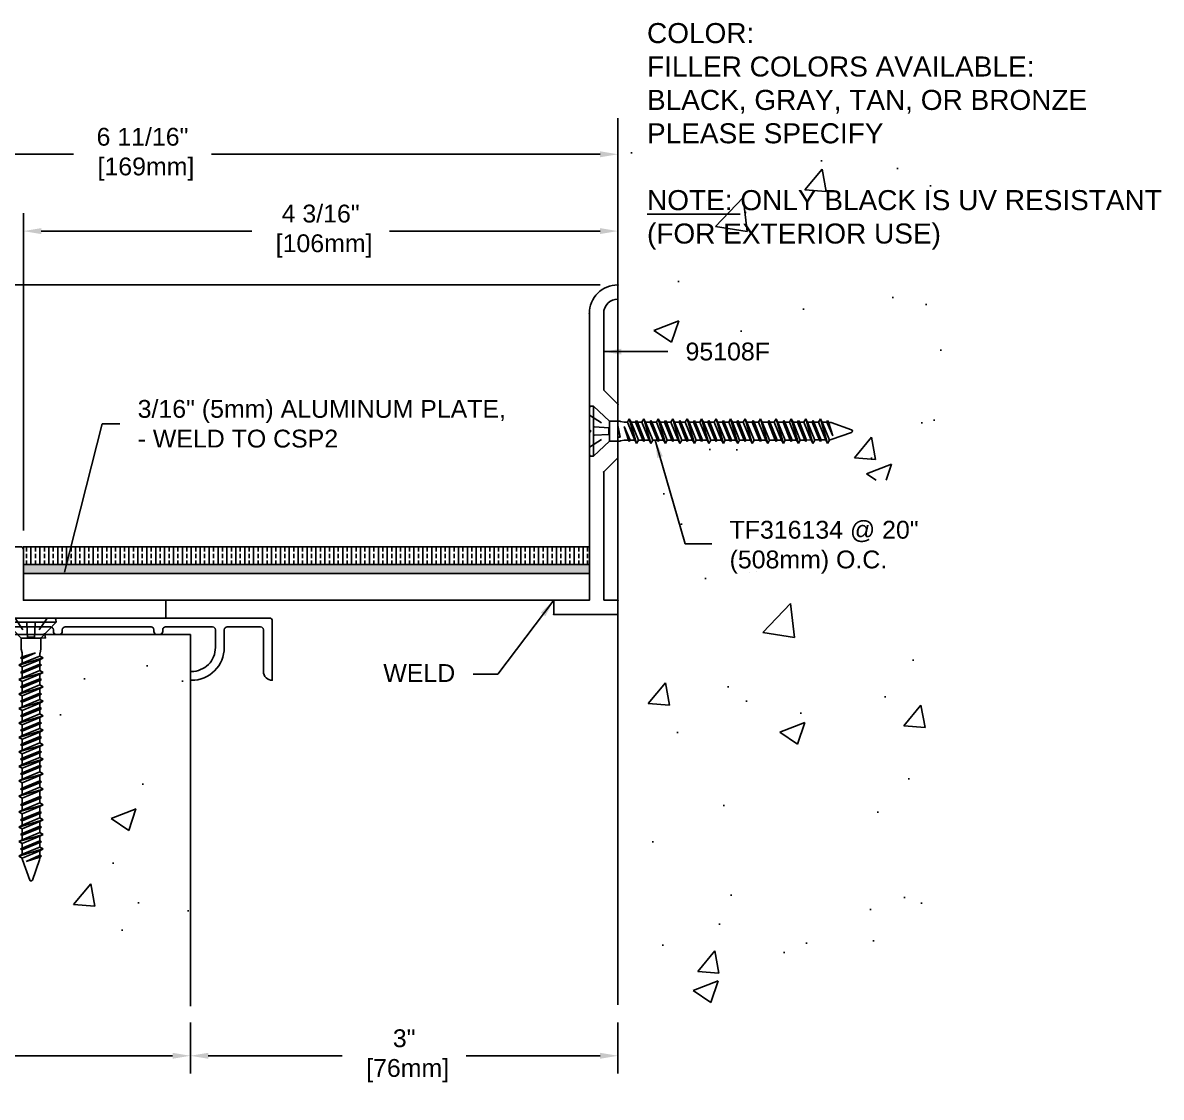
# Model space of a CAD drawing. Header units: inches. Extents: x -0.4 to 34.3, y -2 to 5.7.
# Drawn here: x 4.82 to 12.81, y -1.98 to 5.56 of the extents above; entities that cross this region are included whole.
import ezdxf

# ---------------------------------------------------------------- set-up
doc = ezdxf.new("R2010")
doc.units = ezdxf.units.IN
doc.header["$MEASUREMENT"] = 0
doc.linetypes.add('DASHED', pattern=[0.75, 0.5, -0.25])
for name, color, linetype in [('anchors', 4, 'Continuous'), ('conditions', 1, 'Continuous'), ('dimensions', 3, 'Continuous'), ('METALS', 7, 'Continuous'), ('text', 2, 'Continuous')]:
    doc.layers.add(name, color=color, linetype=linetype)
doc.styles.add('ARIAL', font='arial.ttf')
doc.dimstyles.new('Arial', dxfattribs={"dimtxt": 0.125, "dimasz": 0.125, "dimexe": 0.125, "dimexo": 0.125, "dimgap": 0.125, "dimtad": 0, "dimtih": 1, "dimtoh": 1, "dimdec": 4, "dimzin": 3, "dimdsep": 46, "dimlunit": 4, "dimtxsty": 'ARIAL', "dimcen": 0.09, "dimadec": 0, "dimazin": 0, "dimtfac": 1, "dimtdec": 4, "dimtofl": 0, "dimtmove": 0, "dimatfit": 3, "dimfxl": 0, "dimfrac": 2, "dimtolj": 1, "dimtzin": 0, "dimarcsym": 0})

# ---------------------------------------------------------------- blocks, each defined once
blk = doc.blocks.new('*D0')
at = {"layer": 'DEFPOINTS', "color": 0}
for p in [(8.9938, 4.0979), (8.9938, 3.9278), (4.8216, 1.8728)]:
    blk.add_point(p, dxfattribs=at)
at = {"layer": 'dimensions', "color": 0, "lineweight": -2}
for p, q in [((4.8216, 1.9978), (4.8216, 4.2229)), ((8.9938, 4.0528), (8.9938, 4.2229)), ((4.9466, 4.0979), (6.4245, 4.0979)), ((8.8688, 4.0979), (7.3909, 4.0979))]:
    blk.add_line(p, q, dxfattribs=at)
at = {"layer": 'dimensions', "color": 0}
for points in [[(4.9466, 4.1187), (4.9466, 4.0771), (4.8216, 4.0979)], [(8.8688, 4.1187), (8.8688, 4.0771), (8.9938, 4.0979)]]:
    blk.add_solid(points, dxfattribs=at)
at = {"layer": 'dimensions', "color": 0, "insert": (6.9077, 4.0979), "char_height": 0.125, "attachment_point": 5, "style": 'ARIAL'}
blk.add_mtext('\\A1;4 3/16"\\P [106mm]', dxfattribs=at)
blk = doc.blocks.new('*D1')
at = {"layer": 'DEFPOINTS', "color": 0}
for p in [(2.3213, 1.8278), (5.9938, -1.3308), (5.9938, -1.6889)]:
    blk.add_point(p, dxfattribs=at)
at = {"layer": 'dimensions', "color": 0, "lineweight": -2}
for p, q in [((2.3213, 1.7028), (2.3213, -1.8139)), ((5.9938, -1.4558), (5.9938, -1.8139)), ((2.4463, -1.6889), (3.718, -1.6889)), ((5.8688, -1.6889), (4.5971, -1.6889))]:
    blk.add_line(p, q, dxfattribs=at)
at = {"layer": 'dimensions', "color": 0}
for points in [[(2.4463, -1.6681), (2.4463, -1.7097), (2.3213, -1.6889)], [(5.8688, -1.6681), (5.8688, -1.7097), (5.9938, -1.6889)]]:
    blk.add_solid(points, dxfattribs=at)
at = {"layer": 'dimensions', "color": 0, "insert": (4.1576, -1.6889), "char_height": 0.125, "attachment_point": 5, "style": 'ARIAL'}
blk.add_mtext('\\A1;3 11/16"\\P [93mm]', dxfattribs=at)
blk = doc.blocks.new('*D2')
at = {"layer": 'DEFPOINTS', "color": 0}
for p in [(5.9938, -1.3308), (8.9938, -1.3308), (8.9938, -1.6889)]:
    blk.add_point(p, dxfattribs=at)
at = {"layer": 'dimensions', "color": 0, "lineweight": -2}
for p, q in [((5.9938, -1.4558), (5.9938, -1.8139)), ((8.9938, -1.4558), (8.9938, -1.8139)), ((6.1188, -1.6889), (7.0591, -1.6889)), ((8.8688, -1.6889), (7.9285, -1.6889))]:
    blk.add_line(p, q, dxfattribs=at)
at = {"layer": 'dimensions', "color": 0}
for points in [[(6.1188, -1.6681), (6.1188, -1.7097), (5.9938, -1.6889)], [(8.8688, -1.6681), (8.8688, -1.7097), (8.9938, -1.6889)]]:
    blk.add_solid(points, dxfattribs=at)
at = {"layer": 'dimensions', "color": 0, "insert": (7.4938, -1.6889), "char_height": 0.125, "attachment_point": 5, "style": 'ARIAL'}
blk.add_mtext('\\A1;3"\\P [76mm]', dxfattribs=at)
blk = doc.blocks.new('95108F')
blk.add_lwpolyline([(0.0634, 0.0634), (0.9634, 0.0634), (1.0634, -0.0366), (1.4384, -0.0366), (1.5384, 0.0634), (2.0769, 0.0634, -0.414214), (2.1759, -0.0356), (2.1759, -0.0366), (2.2759, -0.0366), (2.2759, -0.0356, 0.414214), (2.0769, 0.1634), (1.2609, 0.1634), (1.2509, 0.1534), (1.2409, 0.1634), (0.0634, 0.1634), (0.0634, 0.4134), (-0.0366, 0.4134), (-0.0366, -0.0366), (0.0634, -0.0366)], format="xyb", close=True)
for p in [(-0.0366, 0.4134), (2.0769, 0.1634), (2.1988, 0.1216), (0.9634, 0.0634), (0.0634, -0.0366), (1.4384, -0.0366), (2.2759, -0.0366)]:
    blk.add_point(p)
blk = doc.blocks.new('A$C63CB1885')
for p, q in [((-0.1762, 0), (-0.1747, 0.0182)), ((-0.1762, 0), (0.1762, 0)), ((-0.1762, 0), (-0.0698, -0.1125)), ((-0.1634, 0.0285), (0.1634, 0.0285)), ((0.0698, -0.1125), (0.1762, 0)), ((0.1762, 0), (0.1747, 0.0182)), ((-0.0698, -0.1125), (0.0698, -0.1125)), ((-0.0698, -0.1125), (-0.0698, -0.1796)), ((0.0698, -0.1125), (0.0698, -0.1796)), ((-0.0737, -0.2511), (0.0321, -0.2146)), ((-0.0687, -0.1892), (-0.0633, -0.2152)), ((-0.0623, -0.2248), (-0.0622, -0.2449)), ((-0.0622, -0.2449), (0.0321, -0.2146)), ((0.0321, -0.2146), (-0.0622, -0.2573)), ((0.0622, -0.2382), (-0.0622, -0.289)), ((0.0622, -0.2248), (0.0622, -0.2382)), ((0.0862, -0.2511), (0.0622, -0.2382)), ((0.0687, -0.1892), (0.0633, -0.2152)), ((-0.0863, -0.3019), (0.0862, -0.2511)), ((-0.0863, -0.3019), (-0.0622, -0.289)), ((-0.0863, -0.3019), (-0.0622, -0.3148)), ((-0.0737, -0.2511), (-0.0622, -0.2449)), ((-0.0737, -0.2511), (-0.0622, -0.2573)), ((-0.0737, -0.3527), (0.0737, -0.3019)), ((-0.0622, -0.2573), (-0.0622, -0.289)), ((0.0622, -0.264), (-0.0622, -0.3148)), ((-0.0622, -0.3465), (0.0622, -0.2957)), ((0.0622, -0.308), (-0.0622, -0.3588)), ((-0.0622, -0.3148), (-0.0622, -0.3465)), ((0.0862, -0.2511), (0.0622, -0.264)), ((0.0622, -0.264), (0.0622, -0.2957)), ((0.0737, -0.3019), (0.0622, -0.2957)), ((0.0737, -0.3019), (0.0622, -0.308)), ((0.0622, -0.308), (0.0622, -0.3397)), ((-0.0863, -0.4034), (0.0862, -0.3527)), ((-0.0863, -0.4034), (-0.0622, -0.3905)), ((-0.0737, -0.3527), (-0.0622, -0.3465)), ((-0.0737, -0.3527), (-0.0622, -0.3588)), ((0.0622, -0.3397), (-0.0622, -0.3905)), ((-0.0622, -0.3588), (-0.0622, -0.3905)), ((0.0622, -0.3656), (-0.0622, -0.4164)), ((-0.0622, -0.4481), (0.0622, -0.3973)), ((0.0862, -0.3527), (0.0622, -0.3656)), ((0.0622, -0.3656), (0.0622, -0.3973)), ((0.0737, -0.4034), (0.0622, -0.3973)), ((0.0862, -0.3527), (0.0622, -0.3397)), ((-0.0863, -0.4034), (-0.0622, -0.4164)), ((-0.0863, -0.505), (0.0862, -0.4542)), ((-0.0737, -0.4542), (0.0737, -0.4034)), ((-0.0737, -0.4542), (-0.0622, -0.4481)), ((-0.0737, -0.4542), (-0.0622, -0.4604)), ((0.0622, -0.4096), (-0.0622, -0.4604)), ((-0.0622, -0.4164), (-0.0622, -0.4481)), ((0.0622, -0.4413), (-0.0622, -0.4921)), ((-0.0622, -0.4604), (-0.0622, -0.4921)), ((0.0622, -0.4671), (-0.0622, -0.5179)), ((0.0737, -0.4034), (0.0622, -0.4096)), ((0.0622, -0.4096), (0.0622, -0.4413)), ((0.0862, -0.4542), (0.0622, -0.4671)), ((0.0622, -0.4671), (0.0622, -0.4988)), ((0.0862, -0.4542), (0.0622, -0.4413)), ((-0.0863, -0.505), (-0.0622, -0.4921)), ((-0.0863, -0.505), (-0.0622, -0.5179)), ((-0.0863, -0.6066), (0.0862, -0.5558)), ((-0.0737, -0.5558), (0.0737, -0.505)), ((-0.0737, -0.5558), (-0.0622, -0.5496)), ((-0.0737, -0.5558), (-0.0622, -0.5619)), ((-0.0622, -0.5496), (0.0622, -0.4988)), ((0.0622, -0.5112), (-0.0622, -0.5619)), ((-0.0622, -0.5179), (-0.0622, -0.5496)), ((0.0622, -0.5429), (-0.0622, -0.5936)), ((0.0737, -0.505), (0.0622, -0.4988)), ((0.0737, -0.505), (0.0622, -0.5112)), ((0.0622, -0.5112), (0.0622, -0.5429)), ((0.0862, -0.5558), (0.0622, -0.5687)), ((0.0862, -0.5558), (0.0622, -0.5429)), ((-0.0863, -0.6066), (-0.0622, -0.5936)), ((-0.0863, -0.6066), (-0.0622, -0.6195)), ((-0.0737, -0.6573), (0.0737, -0.6066)), ((-0.0622, -0.5619), (-0.0622, -0.5936)), ((0.0622, -0.5687), (-0.0622, -0.6195)), ((-0.0622, -0.6512), (0.0622, -0.6004)), ((0.0622, -0.6127), (-0.0622, -0.6635)), ((-0.0622, -0.6195), (-0.0622, -0.6512)), ((0.0622, -0.5687), (0.0622, -0.6004)), ((0.0737, -0.6066), (0.0622, -0.6004)), ((0.0737, -0.6066), (0.0622, -0.6127)), ((0.0622, -0.6127), (0.0622, -0.6444)), ((-0.0863, -0.7081), (0.0862, -0.6573)), ((-0.0863, -0.7081), (-0.0622, -0.6952)), ((-0.0863, -0.7081), (-0.0622, -0.721)), ((-0.0737, -0.6573), (-0.0622, -0.6512)), ((-0.0737, -0.6573), (-0.0622, -0.6635)), ((-0.0737, -0.7589), (0.0737, -0.7081)), ((0.0622, -0.6444), (-0.0622, -0.6952)), ((-0.0622, -0.6635), (-0.0622, -0.6952)), ((0.0622, -0.6703), (-0.0622, -0.721)), ((-0.0622, -0.7527), (0.0622, -0.702)), ((0.0622, -0.7143), (-0.0622, -0.7651)), ((0.0862, -0.6573), (0.0622, -0.6703)), ((0.0622, -0.6703), (0.0622, -0.702)), ((0.0737, -0.7081), (0.0622, -0.702)), ((0.0737, -0.7081), (0.0622, -0.7143)), ((0.0622, -0.7143), (0.0622, -0.746)), ((0.0862, -0.6573), (0.0622, -0.6444)), ((-0.0863, -0.8097), (0.0862, -0.7589)), ((-0.0863, -0.8097), (-0.0622, -0.7968)), ((-0.0737, -0.7589), (-0.0622, -0.7527)), ((-0.0737, -0.7589), (-0.0622, -0.7651)), ((-0.0622, -0.721), (-0.0622, -0.7527)), ((0.0622, -0.746), (-0.0622, -0.7968)), ((-0.0622, -0.7651), (-0.0622, -0.7967)), ((0.0622, -0.7718), (-0.0622, -0.8226)), ((0.0862, -0.7589), (0.0622, -0.7718)), ((0.0622, -0.7718), (0.0622, -0.8035)), ((0.0862, -0.7589), (0.0622, -0.746)), ((-0.0863, -0.8097), (-0.0622, -0.8226)), ((-0.0863, -0.9112), (0.0862, -0.8605)), ((-0.0737, -0.8605), (0.0737, -0.8097)), ((-0.0737, -0.8605), (-0.0622, -0.8543)), ((-0.0737, -0.8605), (-0.0622, -0.8666)), ((-0.0622, -0.8543), (0.0622, -0.8035)), ((0.0622, -0.8159), (-0.0622, -0.8666)), ((-0.0622, -0.8226), (-0.0622, -0.8543)), ((0.0622, -0.8475), (-0.0622, -0.8983)), ((-0.0622, -0.8666), (-0.0622, -0.8983)), ((0.0622, -0.8734), (-0.0622, -0.9242)), ((0.0737, -0.8097), (0.0622, -0.8035)), ((0.0737, -0.8097), (0.0622, -0.8159)), ((0.0622, -0.8159), (0.0622, -0.8475)), ((0.0862, -0.8605), (0.0622, -0.8734)), ((0.0622, -0.8734), (0.0622, -0.9051)), ((0.0862, -0.8605), (0.0622, -0.8475)), ((-0.0863, -0.9112), (-0.0622, -0.8983)), ((-0.0863, -0.9112), (-0.0622, -0.9242)), ((-0.0737, -0.962), (0.0737, -0.9112)), ((-0.0737, -0.962), (-0.0622, -0.9559)), ((-0.0622, -0.9559), (0.0622, -0.9051)), ((0.0622, -0.9174), (-0.0622, -0.9682)), ((-0.0622, -0.9242), (-0.0622, -0.9558)), ((0.0622, -0.9491), (-0.0622, -0.9999)), ((0.0737, -0.9112), (0.0622, -0.9051)), ((0.0737, -0.9112), (0.0622, -0.9174)), ((0.0622, -0.9174), (0.0622, -0.9491)), ((0.0862, -0.962), (0.0622, -0.9491)), ((-0.0863, -1.0128), (0.0862, -0.962)), ((-0.0863, -1.0128), (-0.0622, -0.9999)), ((-0.0863, -1.0128), (-0.0622, -1.0257)), ((-0.0737, -0.962), (-0.0622, -0.9682)), ((-0.0737, -1.0636), (0.0737, -1.0128)), ((-0.0622, -0.9682), (-0.0622, -0.9999)), ((0.0622, -0.975), (-0.0622, -1.0257)), ((-0.0622, -1.0574), (0.0622, -1.0066)), ((0.0622, -1.019), (-0.0622, -1.0698)), ((-0.0622, -1.0257), (-0.0622, -1.0574)), ((0.0862, -0.962), (0.0622, -0.975)), ((0.0622, -0.975), (0.0622, -1.0066)), ((0.0737, -1.0128), (0.0622, -1.0066)), ((0.0737, -1.0128), (0.0622, -1.019)), ((0.0622, -1.019), (0.0622, -1.0507)), ((-0.0863, -1.1144), (0.0862, -1.0636)), ((-0.0863, -1.1144), (-0.0622, -1.1015)), ((-0.0863, -1.1144), (-0.0622, -1.1273)), ((-0.0737, -1.0636), (-0.0622, -1.0574)), ((-0.0737, -1.0636), (-0.0622, -1.0698)), ((0.0622, -1.0507), (-0.0622, -1.1015)), ((-0.0622, -1.0697), (-0.0622, -1.1014)), ((0.0622, -1.0765), (-0.0622, -1.1273)), ((-0.0622, -1.1653), (0.0622, -1.1145)), ((0.0862, -1.0636), (0.0622, -1.0765)), ((0.0622, -1.0765), (0.0622, -1.1145)), ((0.0737, -1.1207), (0.0622, -1.1145)), ((0.0862, -1.0636), (0.0622, -1.0507)), ((-0.0863, -1.2223), (0.0862, -1.1715)), ((-0.0737, -1.1715), (0.0737, -1.1207)), ((-0.0737, -1.1715), (-0.0622, -1.1653)), ((-0.0737, -1.1715), (-0.0622, -1.1776)), ((0.0622, -1.1269), (-0.0622, -1.1776)), ((-0.0622, -1.1273), (-0.0622, -1.1653)), ((0.0622, -1.1585), (-0.0622, -1.2093)), ((-0.0622, -1.1776), (-0.0622, -1.2093)), ((0.0622, -1.1844), (-0.0622, -1.2352)), ((0.0737, -1.1207), (0.0622, -1.1269)), ((0.0622, -1.1269), (0.0622, -1.1585)), ((0.0862, -1.1715), (0.0622, -1.1844)), ((0.0622, -1.1844), (0.0622, -1.2247)), ((0.0862, -1.1715), (0.0622, -1.1585)), ((-0.0863, -1.2223), (-0.0622, -1.2093)), ((-0.0863, -1.2223), (-0.0622, -1.2352)), ((-0.0737, -1.2816), (0.0737, -1.2308)), ((-0.0737, -1.2816), (-0.0622, -1.2754)), ((-0.0622, -1.2754), (0.0622, -1.2247)), ((-0.0622, -1.2352), (-0.0622, -1.2754)), ((0.0622, -1.237), (-0.0622, -1.2878)), ((0.0622, -1.2687), (-0.0622, -1.3195)), ((0.0737, -1.2308), (0.0622, -1.2247)), ((0.0737, -1.2308), (0.0622, -1.237)), ((0.0622, -1.237), (0.0622, -1.2687)), ((0.0862, -1.2816), (0.0622, -1.2687)), ((-0.0863, -1.3324), (0.0862, -1.2816)), ((-0.0863, -1.3324), (-0.0622, -1.3195)), ((-0.0863, -1.3324), (-0.0622, -1.3453)), ((-0.0737, -1.2816), (-0.0622, -1.2878)), ((-0.0737, -1.3872), (0.0737, -1.3365)), ((-0.0622, -1.2877), (-0.0622, -1.3194)), ((0.0622, -1.2945), (-0.0622, -1.3453)), ((-0.0622, -1.3811), (0.0622, -1.3303)), ((0.0622, -1.3426), (-0.0622, -1.3934)), ((-0.0622, -1.3453), (-0.0622, -1.381)), ((0.0862, -1.2816), (0.0622, -1.2945)), ((0.0622, -1.2945), (0.0622, -1.3303)), ((0.0737, -1.3365), (0.0622, -1.3303)), ((0.0737, -1.3365), (0.0622, -1.3426)), ((0.0622, -1.3426), (0.0622, -1.3743)), ((-0.0863, -1.438), (0.0862, -1.3872)), ((-0.0863, -1.438), (-0.0622, -1.4251)), ((-0.0737, -1.3872), (-0.0622, -1.3811)), ((-0.0737, -1.3872), (-0.0622, -1.3934)), ((0.0622, -1.3743), (-0.0622, -1.4251)), ((-0.0622, -1.3934), (-0.0622, -1.4251)), ((0.0622, -1.4002), (-0.0622, -1.4509)), ((-0.0622, -1.4833), (0.0622, -1.4326)), ((0.0862, -1.3872), (0.0622, -1.4002)), ((0.0622, -1.4002), (0.0622, -1.4326)), ((0.0737, -1.4387), (0.0622, -1.4326)), ((0.0862, -1.3872), (0.0622, -1.3743)), ((-0.0863, -1.438), (-0.0622, -1.4509)), ((-0.0863, -1.5403), (0.0862, -1.4895)), ((-0.0737, -1.4895), (0.0737, -1.4387)), ((-0.0737, -1.4895), (-0.0622, -1.4833)), ((-0.0737, -1.4895), (-0.0622, -1.4957)), ((0.0622, -1.4449), (-0.0622, -1.4957)), ((-0.0622, -1.4509), (-0.0622, -1.4833)), ((0.0622, -1.4766), (-0.0622, -1.5274)), ((-0.0622, -1.4956), (-0.0621, -1.5273)), ((0.0622, -1.5024), (-0.0622, -1.5532)), ((0.0737, -1.4387), (0.0622, -1.4449)), ((0.0622, -1.4449), (0.0622, -1.4766)), ((0.0862, -1.4895), (0.0622, -1.5024)), ((0.0622, -1.5024), (0.0622, -1.5348)), ((0.0862, -1.4895), (0.0622, -1.4766)), ((-0.0863, -1.5403), (-0.0622, -1.5274)), ((-0.0863, -1.5403), (-0.0622, -1.5532)), ((-0.0863, -1.6425), (0.0862, -1.5918)), ((-0.0737, -1.5918), (0.0737, -1.541)), ((-0.0737, -1.5918), (-0.0622, -1.5856)), ((-0.0737, -1.5918), (-0.0622, -1.5979)), ((-0.0622, -1.5856), (0.0622, -1.5348)), ((0.0622, -1.5471), (-0.0622, -1.5979)), ((0.0622, -1.5788), (-0.0622, -1.6296)), ((-0.0621, -1.5532), (-0.0621, -1.5856)), ((0.0737, -1.541), (0.0622, -1.5348)), ((0.0737, -1.541), (0.0622, -1.5471)), ((0.0622, -1.5471), (0.0622, -1.5788)), ((0.0862, -1.5918), (0.0622, -1.6047)), ((0.0862, -1.5918), (0.0622, -1.5788)), ((-0.0863, -1.6425), (-0.0622, -1.6296)), ((-0.0863, -1.6425), (-0.0622, -1.6555)), ((0.0622, -1.6047), (-0.0622, -1.6555)), ((-0.0621, -1.5979), (-0.0621, -1.6296)), ((-0.0596, -1.6676), (-0.0096, -1.8103)), ((-0.0335, -1.6795), (0.0622, -1.6364)), ((-0.0335, -1.6795), (0.0737, -1.6425)), ((0.0622, -1.6487), (-0.0335, -1.6795)), ((0.0596, -1.6676), (0.0096, -1.8103)), ((0.0622, -1.6047), (0.0622, -1.6522)), ((0.0737, -1.6425), (0.0622, -1.6364)), ((0.0737, -1.6425), (0.0622, -1.6487))]:
    blk.add_line(p, q)
at = {"linetype": 'DASHED', "ltscale": 0.025}
for p, q in [((-0.1125, 0.0285), (-0.024, -0.1065)), ((-0.024, -0.1065), (-0.0311, 0.0283)), ((0.024, -0.1065), (0.0311, 0.0285)), ((0.1125, 0.0285), (0.024, -0.1065)), ((-0.024, -0.1065), (0.024, -0.1065))]:
    blk.add_line(p, q, dxfattribs=at)
for centre, radius, start, end in [((-0.1634, 0.0173), 0.0112, 90, 175), ((0.1634, 0.0173), 0.0112, 5, 90), ((-0.0233, -0.1796), 0.0465, 180, 191.9357), ((-0.1088, -0.2248), 0.0465, 0, 11.9357), ((0.1087, -0.2248), 0.0465, 168.0643, 180), ((0.0233, -0.1796), 0.0465, 348.0643, 0), ((-0.0158, -1.6522), 0.0465, 183.94761, 199.30575), ((0.0158, -1.6522), 0.0465, 340.69425, 0), ((0, -1.806), 0.0106, 204.10008, 335.89992)]:
    blk.add_arc(centre, radius, start, end)
blk = doc.blocks.new('TF316134')
blk.add_blockref('A$C63CB1885', (0, -0.0285))
blk = doc.blocks.new('*D10')
at = {"layer": 'DEFPOINTS', "color": 0}
for p in [(8.9938, 3.7203), (-0.0777, 1.8928), (0.5947, 1.8928)]:
    blk.add_point(p, dxfattribs=at)
at = {"layer": 'dimensions', "color": 0, "lineweight": -2}
for p, q in [((8.8688, 3.7203), (-0.2027, 3.7203)), ((-0.0777, 3.5953), (-0.0777, 3.2207)), ((-0.0777, 2.0178), (-0.0777, 2.6)), ((0.4697, 1.8928), (-0.2027, 1.8928))]:
    blk.add_line(p, q, dxfattribs=at)
at = {"layer": 'dimensions', "color": 0}
for points in [[(-0.0986, 3.5953), (-0.0569, 3.5953), (-0.0777, 3.7203)], [(-0.0986, 2.0178), (-0.0569, 2.0178), (-0.0777, 1.8928)]]:
    blk.add_solid(points, dxfattribs=at)
at = {"layer": 'dimensions', "color": 0, "insert": (-0.0777, 2.9103), "char_height": 0.125, "attachment_point": 5, "style": 'ARIAL'}
blk.add_mtext('\\A1;1 13/16"\\P [46mm]', dxfattribs=at)
blk = doc.blocks.new('csp2')
blk.add_lwpolyline([(0, 0.33, -0.414214), (0.02, 0.35), (0.0665, 0.35, -0.414214), (0.0865, 0.33), (0.0865, 0.08, 0.414214), (0.1065, 0.06), (0.23, 0.06, 0.414214), (0.25, 0.08), (0.25, 0.405, 0.414214), (0.24, 0.415, -0.414214), (0.23, 0.425), (0.23, 0.49, -0.414214), (0.24, 0.5), (0.335, 0.5, -0.414214), (0.355, 0.48), (0.355, 0.135, 0.414214), (0.365, 0.125), (1.3552, 0.125), (1.3552, 0), (0.335, 0), (0.02, 0, -0.414214), (0, 0.02)], format="xyb", close=True)
blk = doc.blocks.new('aluminum plate')
at = {"layer": 'METALS'}
blk.add_lwpolyline([(0, 0.1925), (0, 0.005), (3.9722, 0.005), (3.9722, 0.1925)], close=True, dxfattribs=at)
at = {"style": 'ARIAL', "flags": 3}
blk.add_attdef('3/16"ALUMINUMPLATE', (-0.0013, 0.6237), '', height=0.2734, dxfattribs=at)
blk = doc.blocks.new('*D12')
at = {"layer": 'DEFPOINTS', "color": 0}
for p in [(8.9938, 4.6369), (8.9938, 3.7203), (2.3213, 1.8828)]:
    blk.add_point(p, dxfattribs=at)
at = {"layer": 'dimensions', "color": 0, "lineweight": -2}
for p, q in [((2.3213, 2.0078), (2.3213, 4.7619)), ((8.9938, 3.8453), (8.9938, 4.7619)), ((2.4463, 4.6369), (5.1743, 4.6369)), ((8.8688, 4.6369), (6.1408, 4.6369))]:
    blk.add_line(p, q, dxfattribs=at)
at = {"layer": 'dimensions', "color": 0}
for points in [[(2.4463, 4.6577), (2.4463, 4.616), (2.3213, 4.6369)], [(8.8688, 4.6577), (8.8688, 4.616), (8.9938, 4.6369)]]:
    blk.add_solid(points, dxfattribs=at)
at = {"layer": 'dimensions', "color": 0, "insert": (5.6576, 4.6369), "char_height": 0.125, "attachment_point": 5, "style": 'ARIAL'}
blk.add_mtext('\\A1;6 11/16"\\P [169mm]', dxfattribs=at)
blk = doc.blocks.new('95201g')
blk.add_lwpolyline([(-1.7723, -0.0148), (-1.7723, -0.0018, -0.414214), (-1.7523, 0.0182), (-1.0651, 0.0182, -0.414214), (-1.0451, -0.0018), (-1.0451, -0.0148, 0.414214), (-1.0251, -0.0348), (-1.0031, -0.0348, 0.414214), (-0.9831, -0.0148), (-0.9831, -0.0018, -0.414214), (-0.9631, 0.0182), (-0.2748, 0.0182), (-0.2218, -0.0348), (0.1522, -0.0348), (0.2052, 0.0182), (0.8319, 0.0182, -0.414214), (0.8519, -0.0018), (0.8519, -0.0148, 0.414214), (0.8719, -0.0348), (0.8939, -0.0348, 0.414214), (0.9139, -0.0148), (0.9139, -0.0018, -0.414214), (0.9339, 0.0182), (1.5367, 0.0182, -0.414214), (1.5567, -0.0018), (1.5567, -0.0148, 0.414214), (1.5767, -0.0348), (1.5987, -0.0348, 0.414214), (1.6187, -0.0148), (1.6187, -0.0018, -0.414214), (1.6387, 0.0182), (1.9687, 0.0182, -0.414214), (1.9887, -0.0018), (1.9887, -0.1268, -0.414214), (1.8207, -0.2948), (1.8132, -0.2948), (1.8132, -0.3568), (1.8207, -0.3568, 0.414214), (2.0507, -0.1268), (2.0507, -0.0018, -0.414214), (2.0707, 0.0182), (2.3057, 0.0182, -0.414214), (2.3257, -0.0018), (2.3257, -0.2953, 0.414214), (2.3872, -0.3568), (2.3877, -0.3568), (2.3877, 0.0602, 0.414214), (2.3677, 0.0802), (-0.0148, 0.0802), (-0.0348, 0.0602), (-0.0548, 0.0802), (-1.4843, 0.0802, -0.414214), (-1.5043, 0.1002), (-1.5043, 0.4102, 0.414214), (-1.5243, 0.4302), (-1.5643, 0.4302, 0.414214), (-1.5843, 0.4102), (-1.5843, 0.1002, -0.414214), (-1.6043, 0.0802), (-1.7343, 0.0802, -0.414214), (-1.7543, 0.1002), (-1.7543, 0.5052), (-1.7443, 0.5052, 0.414214), (-1.7343, 0.5152), (-1.7343, 0.5702, 0.414214), (-1.7543, 0.5902), (-1.8393, 0.5902, 0.414214), (-1.8593, 0.5702), (-1.8593, 0.5152, 0.414214), (-1.8493, 0.5052), (-1.8343, 0.5052), (-1.8343, -0.0148, 0.414214), (-1.8143, -0.0348), (-1.7923, -0.0348, 0.414214)], format="xyb", close=True)

msp = doc.modelspace()

# ---------------------------------------------------------------- hatches: boundary and pattern name
at = {"layer": 'conditions'}
h = msp.add_hatch(dxfattribs=at)
h.set_pattern_fill('AR-CONC', color=256, scale=0.25, style=0)
h.set_pattern_definition([(50, (-3, 0), (1.79315, -0.15688), [0.1875, -2.0625]), (355, (-3, 0), (-0.34688, 1.88048), [0.15, -1.65]), (100.451, (-2.8506, -0.013), (1.44627, 1.7236), [0.15935, -1.75286]), (46.184, (-3, 0.5), (2.6681, -0.4138), [0.28125, -3.09375]), (96.636, (-2.7777, 0.4655), (2.33666, 2.4353), [0.23903, -2.6293]), (351.184, (-3, 0.5), (2.33665, 2.4353), [0.225, -2.475]), (21, (-2.75, 0.375), (1.49227, -1.00655), [0.1875, -2.0625]), (326, (-2.75, 0.375), (0.60829, 1.81288), [0.15, -1.65]), (71.451, (-2.6256, 0.2911), (2.10056, 0.80633), [0.15935, -1.75286]), (37.5, (-3, 0), (0.0304, 0.832235), [0, -1.63, 0, -1.675, 0, -1.65625]), (7.5, (-3, 0), (0.657674, 0.98603), [0, -0.955, 0, -1.5925, 0, -0.63125]), (327.5, (-3.5575, 0), (1.334556, -0.056387), [0, -0.625, 0, -1.95, 0, -2.5875]), (317.5, (-3.8075, 0), (1.457965, 0.25026), [0, -0.8125, 0, -1.295, 0, -1.8375])])
h.paths.add_polyline_path([(9.43971, 4.55612), (9.43971, 4.91864), (10.41746, 4.91864), (10.41746, 4.55612)], flags=16)
h.paths.add_polyline_path([(9.42727, 4.86568), (10.38651, 4.86568), (10.38651, 4.58046), (9.42727, 4.58046)], flags=24)
edge = h.paths.add_edge_path()
edge.add_line((11.29924, 4.89037), (8.99381, 4.89037))
edge.add_line((8.99381, 4.89037), (8.99381, 2.97145))
edge.add_line((8.99381, 2.97145), (9.00677, 2.97145))
edge.add_line((9.00677, 2.97145), (9.0375, 2.96495))
edge.add_arc((9.04711, 3.01045), 0.0465, 258.0643, 270)
edge.add_line((9.04711, 2.96395), (9.06048, 2.96395))
edge.add_line((9.06048, 2.96395), (9.07341, 2.98795))
edge.add_line((9.07341, 2.98795), (9.08633, 2.96395))
edge.add_line((9.08633, 2.96395), (9.11803, 2.96395))
edge.add_line((9.11803, 2.96395), (9.12419, 2.97539))
edge.add_line((9.12419, 2.97539), (9.13035, 2.96395))
edge.add_line((9.13035, 2.96395), (9.16205, 2.96395))
edge.add_line((9.16205, 2.96395), (9.17497, 2.98795))
edge.add_line((9.17497, 2.98795), (9.1879, 2.96395))
edge.add_line((9.1879, 2.96395), (9.21959, 2.96395))
edge.add_line((9.21959, 2.96395), (9.22575, 2.97539))
edge.add_line((9.22575, 2.97539), (9.23191, 2.96395))
edge.add_line((9.23191, 2.96395), (9.26361, 2.96395))
edge.add_line((9.26361, 2.96395), (9.27653, 2.98795))
edge.add_line((9.27653, 2.98795), (9.28946, 2.96395))
edge.add_line((9.28946, 2.96395), (9.32115, 2.96395))
edge.add_line((9.32115, 2.96395), (9.32731, 2.97539))
edge.add_line((9.32731, 2.97539), (9.33348, 2.96395))
edge.add_line((9.33348, 2.96395), (9.36517, 2.96395))
edge.add_line((9.36517, 2.96395), (9.3781, 2.98795))
edge.add_line((9.3781, 2.98795), (9.39102, 2.96395))
edge.add_line((9.39102, 2.96395), (9.42271, 2.96395))
edge.add_line((9.42271, 2.96395), (9.42888, 2.97539))
edge.add_line((9.42888, 2.97539), (9.43504, 2.96395))
edge.add_line((9.43504, 2.96395), (9.46673, 2.96395))
edge.add_line((9.46673, 2.96395), (9.47966, 2.98795))
edge.add_line((9.47966, 2.98795), (9.49258, 2.96395))
edge.add_line((9.49258, 2.96395), (9.52428, 2.96395))
edge.add_line((9.52428, 2.96395), (9.53044, 2.97539))
edge.add_line((9.53044, 2.97539), (9.5366, 2.96395))
edge.add_line((9.5366, 2.96395), (9.5683, 2.96395))
edge.add_line((9.5683, 2.96395), (9.58122, 2.98795))
edge.add_line((9.58122, 2.98795), (9.59415, 2.96395))
edge.add_line((9.59415, 2.96395), (9.62584, 2.96395))
edge.add_line((9.62584, 2.96395), (9.632, 2.97539))
edge.add_line((9.632, 2.97539), (9.63816, 2.96395))
edge.add_line((9.63816, 2.96395), (9.66986, 2.96395))
edge.add_line((9.66986, 2.96395), (9.68278, 2.98795))
edge.add_line((9.68278, 2.98795), (9.69571, 2.96395))
edge.add_line((9.69571, 2.96395), (9.7274, 2.96395))
edge.add_line((9.7274, 2.96395), (9.73356, 2.97539))
edge.add_line((9.73356, 2.97539), (9.73973, 2.96395))
edge.add_line((9.73973, 2.96395), (9.77142, 2.96395))
edge.add_line((9.77142, 2.96395), (9.78435, 2.98795))
edge.add_line((9.78435, 2.98795), (9.79727, 2.96395))
edge.add_line((9.79727, 2.96395), (9.82896, 2.96395))
edge.add_line((9.82896, 2.96395), (9.83513, 2.97539))
edge.add_line((9.83513, 2.97539), (9.84129, 2.96395))
edge.add_line((9.84129, 2.96395), (9.87298, 2.96395))
edge.add_line((9.87298, 2.96395), (9.88591, 2.98795))
edge.add_line((9.88591, 2.98795), (9.89883, 2.96395))
edge.add_line((9.89883, 2.96395), (9.93684, 2.96395))
edge.add_line((9.93684, 2.96395), (9.94301, 2.97539))
edge.add_line((9.94301, 2.97539), (9.94917, 2.96395))
edge.add_line((9.94917, 2.96395), (9.98086, 2.96395))
edge.add_line((9.98086, 2.96395), (9.99379, 2.98795))
edge.add_line((9.99379, 2.98795), (10.00671, 2.96395))
edge.add_line((10.00671, 2.96395), (10.04697, 2.96395))
edge.add_line((10.04697, 2.96395), (10.05313, 2.97539))
edge.add_line((10.05313, 2.97539), (10.0593, 2.96395))
edge.add_line((10.0593, 2.96395), (10.09099, 2.96395))
edge.add_line((10.09099, 2.96395), (10.10392, 2.98795))
edge.add_line((10.10392, 2.98795), (10.11684, 2.96395))
edge.add_line((10.11684, 2.96395), (10.1526, 2.96395))
edge.add_line((10.1526, 2.96395), (10.15877, 2.97539))
edge.add_line((10.15877, 2.97539), (10.16493, 2.96395))
edge.add_line((10.16493, 2.96395), (10.19662, 2.96395))
edge.add_line((10.19662, 2.96395), (10.20955, 2.98795))
edge.add_line((10.20955, 2.98795), (10.22247, 2.96395))
edge.add_line((10.22247, 2.96395), (10.25486, 2.96395))
edge.add_line((10.25486, 2.96395), (10.26103, 2.97539))
edge.add_line((10.26103, 2.97539), (10.26719, 2.96395))
edge.add_line((10.26719, 2.96395), (10.29888, 2.96395))
edge.add_line((10.29888, 2.96395), (10.31181, 2.98795))
edge.add_line((10.31181, 2.98795), (10.32473, 2.96395))
edge.add_line((10.32473, 2.96395), (10.35713, 2.96395))
edge.add_line((10.35713, 2.96395), (10.36329, 2.97539))
edge.add_line((10.36329, 2.97539), (10.36945, 2.96395))
edge.add_line((10.36945, 2.96395), (10.40115, 2.96395))
edge.add_line((10.40115, 2.96395), (10.41407, 2.98795))
edge.add_line((10.41407, 2.98795), (10.427, 2.96395))
edge.add_line((10.427, 2.96395), (10.45061, 2.96395))
edge.add_line((10.45061, 2.96395), (10.44408, 2.97847))
edge.add_line((10.44408, 2.97847), (10.45024, 2.98991))
edge.add_line((10.45024, 2.98991), (10.45641, 2.97847))
edge.add_line((10.45641, 2.97847), (10.46107, 2.96395))
edge.add_line((10.46107, 2.96395), (10.47453, 2.96395))
edge.add_arc((10.47453, 2.91745), 0.0465, 70.694249, 90, ccw=False)
edge.add_line((10.4899, 2.96133), (10.63096, 2.91192))
edge.add_arc((10.62831, 2.9017), 0.01056, -75.488576, 75.488576, ccw=False)
edge.add_line((10.63096, 2.89147), (10.4899, 2.84206))
edge.add_arc((10.47453, 2.88595), 0.0465, 274.081651, 289.305751, ccw=False)
edge.add_line((10.47784, 2.83957), (10.46485, 2.81545))
edge.add_line((10.46485, 2.81545), (10.45193, 2.83945))
edge.add_line((10.45193, 2.83945), (10.42023, 2.83945))
edge.add_line((10.42023, 2.83945), (10.41407, 2.828))
edge.add_line((10.41407, 2.828), (10.40791, 2.83945))
edge.add_line((10.40791, 2.83945), (10.37552, 2.83945))
edge.add_line((10.37552, 2.83945), (10.36259, 2.81545))
edge.add_line((10.36259, 2.81545), (10.34967, 2.83945))
edge.add_line((10.34967, 2.83945), (10.31797, 2.83945))
edge.add_line((10.31797, 2.83945), (10.31181, 2.828))
edge.add_line((10.31181, 2.828), (10.30565, 2.83945))
edge.add_line((10.30565, 2.83945), (10.27325, 2.83945))
edge.add_line((10.27325, 2.83945), (10.26033, 2.81545))
edge.add_line((10.26033, 2.81545), (10.2474, 2.83945))
edge.add_line((10.2474, 2.83945), (10.21571, 2.83945))
edge.add_line((10.21571, 2.83945), (10.20955, 2.828))
edge.add_line((10.20955, 2.828), (10.20338, 2.83945))
edge.add_line((10.20338, 2.83945), (10.16762, 2.83945))
edge.add_line((10.16762, 2.83945), (10.1547, 2.81545))
edge.add_line((10.1547, 2.81545), (10.14177, 2.83945))
edge.add_line((10.14177, 2.83945), (10.11008, 2.83945))
edge.add_line((10.11008, 2.83945), (10.10392, 2.828))
edge.add_line((10.10392, 2.828), (10.09775, 2.83945))
edge.add_line((10.09775, 2.83945), (10.05749, 2.83945))
edge.add_line((10.05749, 2.83945), (10.04457, 2.81545))
edge.add_line((10.04457, 2.81545), (10.03164, 2.83945))
edge.add_line((10.03164, 2.83945), (9.99995, 2.83945))
edge.add_line((9.99995, 2.83945), (9.99379, 2.828))
edge.add_line((9.99379, 2.828), (9.98762, 2.83945))
edge.add_line((9.98762, 2.83945), (9.94961, 2.83945))
edge.add_line((9.94961, 2.83945), (9.93669, 2.81545))
edge.add_line((9.93669, 2.81545), (9.92376, 2.83945))
edge.add_line((9.92376, 2.83945), (9.89207, 2.83945))
edge.add_line((9.89207, 2.83945), (9.88591, 2.828))
edge.add_line((9.88591, 2.828), (9.87974, 2.83945))
edge.add_line((9.87974, 2.83945), (9.84805, 2.83945))
edge.add_line((9.84805, 2.83945), (9.83513, 2.81545))
edge.add_line((9.83513, 2.81545), (9.8222, 2.83945))
edge.add_line((9.8222, 2.83945), (9.79051, 2.83945))
edge.add_line((9.79051, 2.83945), (9.78435, 2.828))
edge.add_line((9.78435, 2.828), (9.77818, 2.83945))
edge.add_line((9.77818, 2.83945), (9.74649, 2.83945))
edge.add_line((9.74649, 2.83945), (9.73356, 2.81545))
edge.add_line((9.73356, 2.81545), (9.72064, 2.83945))
edge.add_line((9.72064, 2.83945), (9.68895, 2.83945))
edge.add_line((9.68895, 2.83945), (9.68278, 2.828))
edge.add_line((9.68278, 2.828), (9.67662, 2.83945))
edge.add_line((9.67662, 2.83945), (9.64493, 2.83945))
edge.add_line((9.64493, 2.83945), (9.632, 2.81545))
edge.add_line((9.632, 2.81545), (9.61908, 2.83945))
edge.add_line((9.61908, 2.83945), (9.58738, 2.83945))
edge.add_line((9.58738, 2.83945), (9.58122, 2.828))
edge.add_line((9.58122, 2.828), (9.57506, 2.83945))
edge.add_line((9.57506, 2.83945), (9.54336, 2.83945))
edge.add_line((9.54336, 2.83945), (9.53044, 2.81545))
edge.add_line((9.53044, 2.81545), (9.51751, 2.83945))
edge.add_line((9.51751, 2.83945), (9.48582, 2.83945))
edge.add_line((9.48582, 2.83945), (9.47966, 2.828))
edge.add_line((9.47966, 2.828), (9.47349, 2.83945))
edge.add_line((9.47349, 2.83945), (9.4418, 2.83945))
edge.add_line((9.4418, 2.83945), (9.42888, 2.81545))
edge.add_line((9.42888, 2.81545), (9.41595, 2.83945))
edge.add_line((9.41595, 2.83945), (9.38426, 2.83945))
edge.add_line((9.38426, 2.83945), (9.3781, 2.828))
edge.add_line((9.3781, 2.828), (9.37193, 2.83945))
edge.add_line((9.37193, 2.83945), (9.34024, 2.83945))
edge.add_line((9.34024, 2.83945), (9.32731, 2.81545))
edge.add_line((9.32731, 2.81545), (9.31439, 2.83945))
edge.add_line((9.31439, 2.83945), (9.2827, 2.83945))
edge.add_line((9.2827, 2.83945), (9.27653, 2.828))
edge.add_line((9.27653, 2.828), (9.27037, 2.83945))
edge.add_line((9.27037, 2.83945), (9.23868, 2.83945))
edge.add_line((9.23868, 2.83945), (9.22575, 2.81545))
edge.add_line((9.22575, 2.81545), (9.21283, 2.83945))
edge.add_line((9.21283, 2.83945), (9.18113, 2.83945))
edge.add_line((9.18113, 2.83945), (9.17497, 2.828))
edge.add_line((9.17497, 2.828), (9.16881, 2.83945))
edge.add_line((9.16881, 2.83945), (9.13711, 2.83945))
edge.add_line((9.13711, 2.83945), (9.12419, 2.81545))
edge.add_line((9.12419, 2.81545), (9.11126, 2.83945))
edge.add_line((9.11126, 2.83945), (9.07957, 2.83945))
edge.add_line((9.07957, 2.83945), (9.07341, 2.828))
edge.add_line((9.07341, 2.828), (9.06724, 2.83945))
edge.add_line((9.06724, 2.83945), (9.04711, 2.83945))
edge.add_arc((9.04711, 2.79295), 0.0465, 90, 101.9357)
edge.add_line((9.0375, 2.83844), (9.00677, 2.83195))
edge.add_line((9.00677, 2.83195), (8.99381, 2.83195))
edge.add_line((8.99381, 2.83195), (8.99381, -1.33077))
edge.add_line((8.99381, -1.33077), (11.29924, -1.33077))
edge.add_line((11.29924, -1.33077), (11.29924, 1.60872))
edge.add_line((11.29924, 1.60872), (10.08629, 1.60872))
edge.add_line((10.08629, 1.60872), (10.08629, 2.34951))
edge.add_line((10.08629, 2.34951), (11.29924, 2.34951))
edge.add_line((11.29924, 2.34951), (11.29924, 4.89037))
h = msp.add_hatch(dxfattribs=at)
h.set_pattern_fill('ANSI33', color=256, scale=0.25, angle=45, style=0)
h.set_pattern_definition([(90, (0, -0.010036), (-0.0625, 1e-17), []), (90, (0.03125, 0.021214), (-0.0625, 1e-17), [0.03125, -0.015625])])
h.paths.add_polyline_path([(4.82158, 1.88281), (4.82158, 1.75781), (8.79381, 1.75781), (8.79381, 1.88281)])
h = msp.add_hatch(dxfattribs=at)
h.set_pattern_fill('AR-CONC', color=256, scale=0.25, style=0)
h.set_pattern_definition([(50, (-2, -2e-15), (1.79315, -0.15688), [0.1875, -2.0625]), (355, (-2, -2e-15), (-0.34688, 1.8805), [0.15, -1.65]), (100.451, (-1.8506, -0.013), (1.44627, 1.7236), [0.15935, -1.75286]), (46.184, (-2, 0.5), (2.6681, -0.4138), [0.28125, -3.09375]), (96.636, (-1.7777, 0.4655), (2.33666, 2.4353), [0.239, -2.6293]), (351.184, (-2, 0.5), (2.3367, 2.4353), [0.225, -2.475]), (21, (-1.75, 0.375), (1.49227, -1.00655), [0.1875, -2.0625]), (326, (-1.75, 0.375), (0.6083, 1.81288), [0.15, -1.65]), (71.451, (-1.6256, 0.2911), (2.10056, 0.80633), [0.15935, -1.75286]), (37.5, (-2, -2e-15), (0.0304, 0.832235), [0, -1.63, 0, -1.675, 0, -1.65625]), (7.5, (-2, -2e-15), (0.65767, 0.98603), [0, -0.955, 0, -1.5925, 0, -0.63125]), (327.5, (-2.5575, -2e-15), (1.334556, -0.056387), [0, -0.625, 0, -1.95, 0, -2.5875]), (317.5, (-2.8075, -2e-15), (1.45797, 0.25026), [0, -0.8125, 0, -1.295, 0, -1.8375])])
h.paths.add_polyline_path([(5.99381, 1.27785), (4.96981, 1.27785), (4.9452, 1.25185), (4.9452, 1.17989), (4.9387, 1.14916, 0.0521265), (4.9377, 1.13955), (4.9377, 1.12618), (4.9617, 1.11325), (4.9377, 1.10033), (4.9377, 1.06863), (4.94914, 1.06247), (4.9377, 1.05631), (4.9377, 1.02461), (4.9617, 1.01169), (4.9377, 0.99876), (4.9377, 0.96707), (4.94914, 0.96091), (4.9377, 0.95474), (4.9377, 0.92305), (4.9617, 0.91013), (4.9377, 0.8972), (4.9377, 0.86551), (4.94914, 0.85935), (4.9377, 0.85318), (4.9377, 0.82149), (4.9617, 0.80856), (4.9377, 0.79564), (4.9377, 0.76395), (4.94914, 0.75778), (4.9377, 0.75162), (4.9377, 0.71993), (4.9617, 0.707), (4.9377, 0.69408), (4.9377, 0.66238), (4.94914, 0.65622), (4.9377, 0.65006), (4.9377, 0.61836), (4.9617, 0.60544), (4.9377, 0.59251), (4.9377, 0.56082), (4.94914, 0.55466), (4.9377, 0.54849), (4.9377, 0.5168), (4.9617, 0.50388), (4.9377, 0.49095), (4.9377, 0.45926), (4.94914, 0.4531), (4.9377, 0.44693), (4.9377, 0.41524), (4.9617, 0.40231), (4.9377, 0.38939), (4.9377, 0.3577), (4.94914, 0.35153), (4.9377, 0.34537), (4.9377, 0.31368), (4.9617, 0.30075), (4.9377, 0.28783), (4.9377, 0.24982), (4.94914, 0.24365), (4.9377, 0.23749), (4.9377, 0.2058), (4.9617, 0.19287), (4.9377, 0.17995), (4.9377, 0.13969), (4.94914, 0.13352), (4.9377, 0.12736), (4.9377, 0.09567), (4.9617, 0.08274), (4.9377, 0.06982), (4.9377, 0.03406), (4.94914, 0.02789), (4.9377, 0.02173), (4.9377, -0.00996), (4.9617, -0.02289), (4.9377, -0.03581), (4.9377, -0.06821), (4.94914, -0.07437), (4.9377, -0.08053), (4.9377, -0.11223), (4.9617, -0.12515), (4.9377, -0.13808), (4.9377, -0.17047), (4.94914, -0.17663), (4.9377, -0.18279), (4.9377, -0.21449), (4.9617, -0.22741), (4.9377, -0.24034), (4.9377, -0.26396), (4.95222, -0.25742), (4.96366, -0.26358), (4.95222, -0.26975), (4.9377, -0.27441), (4.9377, -0.29578), (4.88567, -0.4443, -0.7741233), (4.86522, -0.4443), (4.8132, -0.29578), (4.8132, -0.29112), (4.7892, -0.27819), (4.8132, -0.26527), (4.8132, -0.23358), (4.80175, -0.22741), (4.8132, -0.22125), (4.8132, -0.18886), (4.7892, -0.17593), (4.8132, -0.16301), (4.8132, -0.13131), (4.80175, -0.12515), (4.8132, -0.11899), (4.8132, -0.0866), (4.7892, -0.07367), (4.8132, -0.06075), (4.8132, -0.02905), (4.80175, -0.02289), (4.8132, -0.01673), (4.8132, 0.01904), (4.7892, 0.03196), (4.8132, 0.04489), (4.8132, 0.07658), (4.80175, 0.08274), (4.8132, 0.08891), (4.8132, 0.12917), (4.7892, 0.14209), (4.8132, 0.15501), (4.8132, 0.18671), (4.80175, 0.19287), (4.8132, 0.19903), (4.8132, 0.21118), (4.8132, 0.23705), (4.7892, 0.24997), (4.8132, 0.2629), (4.8132, 0.29459), (4.80175, 0.30075), (4.8132, 0.30691), (4.8132, 0.33861), (4.7892, 0.35153), (4.8132, 0.36446), (4.8132, 0.39615), (4.80175, 0.40231), (4.8132, 0.40848), (4.8132, 0.44017), (4.7892, 0.4531), (4.8132, 0.46602), (4.8132, 0.49771), (4.80175, 0.50388), (4.8132, 0.51004), (4.8132, 0.54173), (4.7892, 0.55466), (4.8132, 0.56758), (4.8132, 0.59928), (4.80175, 0.60544), (4.8132, 0.6116), (4.8132, 0.6433), (4.7892, 0.65622), (4.8132, 0.66915), (4.8132, 0.70084), (4.80175, 0.707), (4.8132, 0.71316), (4.8132, 0.74486), (4.7892, 0.75778), (4.8132, 0.77071), (4.8132, 0.8024), (4.80175, 0.80856), (4.8132, 0.81473), (4.8132, 0.84642), (4.7892, 0.85935), (4.8132, 0.87227), (4.8132, 0.90396), (4.80175, 0.91013), (4.8132, 0.91629), (4.8132, 0.94798), (4.7892, 0.96091), (4.8132, 0.97383), (4.8132, 1.00553), (4.80175, 1.01169), (4.8132, 1.01785), (4.8132, 1.04955), (4.7892, 1.06247), (4.8132, 1.0754), (4.8132, 1.10709), (4.80175, 1.11325), (4.8132, 1.11941), (4.8132, 1.13955, 0.0521265), (4.81219, 1.14916), (4.8057, 1.17989), (4.8057, 1.25185), (4.78109, 1.27785), (3.09272, 1.27785), (3.06811, 1.25185), (3.06811, 1.17989), (3.06161, 1.14916, 0.0521265), (3.06061, 1.13955), (3.06061, 1.12618), (3.08461, 1.11325), (3.06061, 1.10033), (3.06061, 1.06863), (3.07205, 1.06247), (3.06061, 1.05631), (3.06061, 1.02461), (3.08461, 1.01169), (3.06061, 0.99876), (3.06061, 0.96707), (3.07205, 0.96091), (3.06061, 0.95474), (3.06061, 0.92305), (3.08461, 0.91013), (3.06061, 0.8972), (3.06061, 0.86551), (3.07205, 0.85935), (3.06061, 0.85318), (3.06061, 0.82149), (3.08461, 0.80856), (3.06061, 0.79564), (3.06061, 0.76395), (3.07205, 0.75778), (3.06061, 0.75162), (3.06061, 0.71993), (3.08461, 0.707), (3.06061, 0.69408), (3.06061, 0.66238), (3.07205, 0.65622), (3.06061, 0.65006), (3.06061, 0.61836), (3.08461, 0.60544), (3.06061, 0.59251), (3.06061, 0.56082), (3.07205, 0.55466), (3.06061, 0.54849), (3.06061, 0.5168), (3.08461, 0.50388), (3.06061, 0.49095), (3.06061, 0.45926), (3.07205, 0.4531), (3.06061, 0.44693), (3.06061, 0.41524), (3.08461, 0.40231), (3.06061, 0.38939), (3.06061, 0.3577), (3.07205, 0.35153), (3.06061, 0.34537), (3.06061, 0.31368), (3.08461, 0.30075), (3.06061, 0.28783), (3.06061, 0.24982), (3.07205, 0.24365), (3.06061, 0.23749), (3.06061, 0.2058), (3.08461, 0.19287), (3.06061, 0.17995), (3.06061, 0.13969), (3.07205, 0.13352), (3.06061, 0.12736), (3.06061, 0.09567), (3.08461, 0.08274), (3.06061, 0.06982), (3.06061, 0.03406), (3.07205, 0.02789), (3.06061, 0.02173), (3.06061, -0.00996), (3.08461, -0.02289), (3.06061, -0.03581), (3.06061, -0.06821), (3.07205, -0.07437), (3.06061, -0.08053), (3.06061, -0.11223), (3.08461, -0.12515), (3.06061, -0.13808), (3.06061, -0.17047), (3.07205, -0.17663), (3.06061, -0.18279), (3.06061, -0.21449), (3.08461, -0.22741), (3.06061, -0.24034), (3.06061, -0.26396), (3.07513, -0.25742), (3.08657, -0.26358), (3.07513, -0.26975), (3.06061, -0.27441), (3.06061, -0.29578), (3.00858, -0.4443, -0.7741233), (2.98814, -0.4443), (2.93611, -0.29578), (2.93611, -0.29112), (2.91211, -0.27819), (2.93611, -0.26527), (2.93611, -0.23358), (2.92466, -0.22741), (2.93611, -0.22125), (2.93611, -0.18886), (2.91211, -0.17593), (2.93611, -0.16301), (2.93611, -0.13131), (2.92466, -0.12515), (2.93611, -0.11899), (2.93611, -0.0866), (2.91211, -0.07367), (2.93611, -0.06075), (2.93611, -0.02905), (2.92466, -0.02289), (2.93611, -0.01673), (2.93611, 0.01904), (2.91211, 0.03196), (2.93611, 0.04489), (2.93611, 0.07658), (2.92466, 0.08274), (2.93611, 0.08891), (2.93611, 0.12917), (2.91211, 0.14209), (2.93611, 0.15501), (2.93611, 0.18671), (2.92466, 0.19287), (2.93611, 0.19903), (2.93611, 0.21118), (2.93611, 0.23705), (2.91211, 0.24997), (2.93611, 0.2629), (2.93611, 0.29459), (2.92466, 0.30075), (2.93611, 0.30691), (2.93611, 0.33861), (2.91211, 0.35153), (2.93611, 0.36446), (2.93611, 0.39615), (2.92466, 0.40231), (2.93611, 0.40848), (2.93611, 0.44017), (2.91211, 0.4531), (2.93611, 0.46602), (2.93611, 0.49771), (2.92466, 0.50388), (2.93611, 0.51004), (2.93611, 0.54173), (2.91211, 0.55466), (2.93611, 0.56758), (2.93611, 0.59928), (2.92466, 0.60544), (2.93611, 0.6116), (2.93611, 0.6433), (2.91211, 0.65622), (2.93611, 0.66915), (2.93611, 0.70084), (2.92466, 0.707), (2.93611, 0.71316), (2.93611, 0.74486), (2.91211, 0.75778), (2.93611, 0.77071), (2.93611, 0.8024), (2.92466, 0.80856), (2.93611, 0.81473), (2.93611, 0.84642), (2.91211, 0.85935), (2.93611, 0.87227), (2.93611, 0.90396), (2.92466, 0.91013), (2.93611, 0.91629), (2.93611, 0.94798), (2.91211, 0.96091), (2.93611, 0.97383), (2.93611, 1.00553), (2.92466, 1.01169), (2.93611, 1.01785), (2.93611, 1.04955), (2.91211, 1.06247), (2.93611, 1.0754), (2.93611, 1.10709), (2.92466, 1.11325), (2.93611, 1.11941), (2.93611, 1.13955, 0.0521265), (2.9351, 1.14916), (2.92861, 1.17989), (2.92861, 1.25185), (2.904, 1.27785), (1.84621, 1.27785), (1.84621, 1.77785), (0.59467, 1.77785), (0.59467, -1.33077), (5.99381, -1.33077)])
h.paths.add_polyline_path([(2.98872, -0.44596, 0.6481666), (3.008, -0.44596), (3.00858, -0.4443, -0.7741233), (2.98814, -0.4443)], flags=17)
h.paths.add_polyline_path([(0.38375, 0.43151), (2.46466, 0.43151), (2.46466, -0.00551), (0.38375, -0.00551)], flags=9)
msp.add_hatch(color=256, dxfattribs=at).paths.add_polyline_path([(8.79381, 1.75781), (4.82158, 1.75781), (4.82158, 1.69531), (8.79381, 1.69531)])

# ---------------------------------------------------------------- linework, layer by layer
msp.add_lwpolyline([(4.82158, 1.75781), (8.79381, 1.75781), (8.79381, 1.69531), (4.82158, 1.69531), (4.82158, 1.75781)])
for p, q in [((8.99381, 4.89037), (8.99381, -1.33077)), ((5.99381, 1.26781), (1.84621, 1.26781)), ((5.99381, 1.26781), (5.99381, -1.3408))]:
    msp.add_line(p, q, dxfattribs=at)
msp.add_lwpolyline([(8.79381, 1.88281), (4.82158, 1.88281), (4.82158, 1.75781), (8.79381, 1.75781)], close=True, dxfattribs=at)

# ---------------------------------------------------------------- block references
at = {"layer": 'anchors', "rotation": 90}
msp.add_blockref('TF316134', (8.79381, 2.69416), dxfattribs=at)
at = {"layer": 'anchors'}
msp.add_blockref('TF316134', (4.87545, 1.38281), dxfattribs=at)
at = {"layer": 'METALS', "rotation": 90}
msp.add_blockref('95108F', (8.95721, 1.44445), dxfattribs=at)
at = {"layer": 'METALS'}
for name, p in [('95201g', (4.18066, 1.30262)), ('csp2', (4.46658, 1.38281)), ('aluminum plate', (4.82158, 1.50281))]:
    msp.add_blockref(name, p, dxfattribs=at)

# ---------------------------------------------------------------- texts
at = {"layer": 'text', "style": 'ARIAL'}
for s, insert, char_height, width, attachment_point in [('{\\H0.75x;COLOR:\\L                           \\l   \\~\\PFILLER COLORS AVAILABLE:\\PBLACK, GRAY, TAN, OR BRONZE\\PPLEASE SPECIFY\\~\\P\\P\\LNOTE:\\l ONLY BLACK IS UV RESISTANT\\P(FOR EXTERIOR USE) }', (9.19781, 5.5576), 0.1875, 5.2734375, 1), ('3/16" (5mm) ALUMINUM PLATE,\\P- WELD TO CSP2', (5.62362, 2.74521), 0.125, 2.5983654, 4)]:
    msp.add_mtext(s, dxfattribs=dict(at, insert=insert, char_height=char_height, width=width, attachment_point=attachment_point))
at = {"layer": 'text', "char_height": 0.125, "style": 'ARIAL'}
for s, insert, attachment_point in [('\\A1;95108F', (9.46828, 3.25206), 4), ('\\A1;TF316134 @ 20"\\P(508mm) O.C.', (9.77733, 1.87929), 4), ('\\A1;WELD', (7.85192, 0.99697), 6)]:
    msp.add_mtext(s, dxfattribs=dict(at, insert=insert, attachment_point=attachment_point))

# ---------------------------------------------------------------- dimensions: what is measured, and where the dimension line sits
at = {"layer": 'dimensions'}
for base, p1, p2, override, picture, middle in [((8.99381, 4.63686), (2.32131, 1.88285), (8.99381, 3.72031), {"dimdec": 4, "dimpost": '\\X'}, '*D12', (5.65756, 4.63686)), ((8.99381, 4.0979), (4.82158, 1.87285), (8.99381, 3.92785), {"dimpost": '\\X'}, '*D0', (6.9077, 4.0979)), ((8.99381, -1.68892), (5.99381, -1.33077), (8.99381, -1.33077), {"dimpost": '\\X'}, '*D2', (7.49381, -1.68892))]:
    dim = msp.add_linear_dim(base=base, p1=p1, p2=p2, dimstyle='Arial', override=override, dxfattribs=at)
    dim.commit()
    dim.dimension.update_dxf_attribs({"geometry": picture, "text_midpoint": middle, "dimtype": 160})
for base, p1, p2, angle, picture, middle in [((-0.07774, 1.89281), (8.99381, 3.72031), (0.59467, 1.89281), 90, '*D10', (-0.07774, 2.91035)), ((5.99381, -1.68892), (2.32131, 1.82785), (5.99381, -1.33077), 180, '*D1', (4.15756, -1.68892))]:
    dim = msp.add_linear_dim(base=base, p1=p1, p2=p2, angle=angle, dimstyle='Arial', override={"dimpost": '\\X'}, dxfattribs=at)
    dim.commit()
    dim.dimension.update_dxf_attribs({"geometry": picture, "text_midpoint": middle, "dimtype": 160})

# ---------------------------------------------------------------- leaders
at = {"layer": 'text', "annotation_type": 0, "has_hookline": 1}
for points, hookline_direction, text_width in [([(8.89381, 3.25206), (9.21828, 3.25206), (9.34328, 3.25206)], 0, 0.577), ([(9.25452, 2.63193), (9.46483, 1.90376), (9.65233, 1.90376)], 0, 1.31429), ([(8.54381, 1.50781), (8.15096, 0.98996), (7.97692, 0.98996)], 1, 0.49309)]:
    msp.add_leader(points, dimstyle='Arial', override={"dimgap": 0.125, "dimtad": 0}, dxfattribs=dict(at, hookline_direction=hookline_direction, text_width=text_width))
at = {"layer": 'text', "annotation_type": 0, "has_hookline": 1, "hookline_direction": 0, "text_width": 2.56199}
msp.add_leader([(5.11141, 1.70535), (5.37362, 2.74521), (5.49862, 2.74521)], dimstyle='Arial', dxfattribs=at)

doc.saveas('drawing.dxf')
